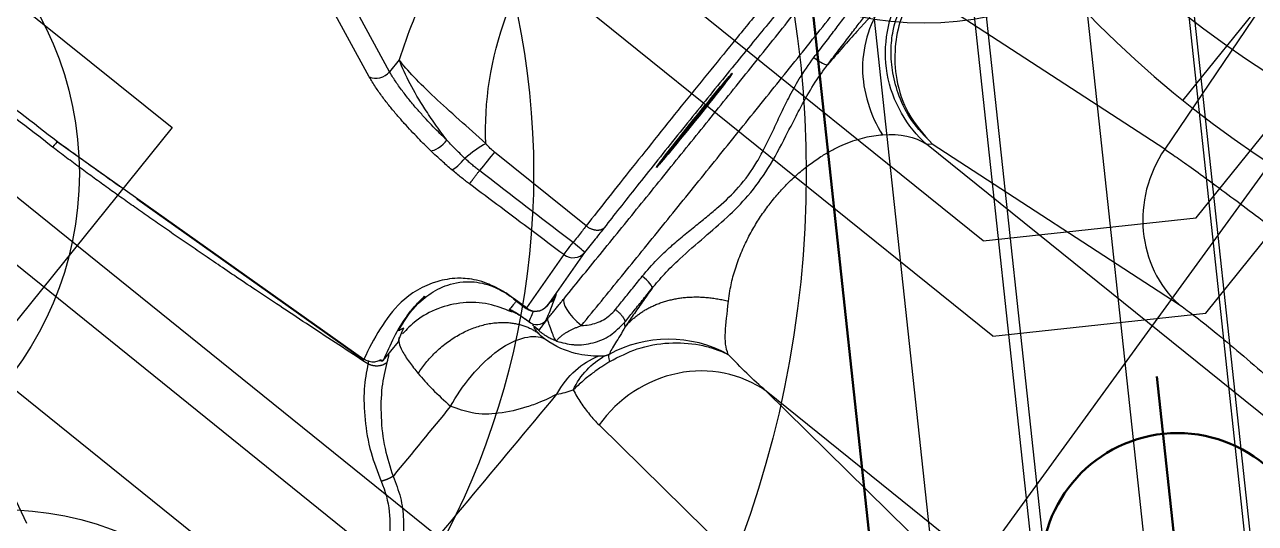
# Model space of a CAD drawing. Header units: millimetres. Extents: x 10462777 to 22643323, y 453826 to 1389191.
# Drawn here: x 11287500.73 to 11287541.37, y 584969.09 to 584985.56 of the extents above; entities that cross this region are included whole.
import ezdxf

# ---------------------------------------------------------------- set-up
doc = ezdxf.new("R2010")
doc.units = ezdxf.units.MM
doc.header["$LTSCALE"] = 200
doc.header["$MEASUREMENT"] = 0
for name, pattern in [('CENTER', [2, 1.25, -0.25, 0.25, -0.25]), ('HIDDEN', [3.75, 2.5, -1.25]), ('PHANTOM', [2.5, 1.25, -0.25, 0.25, -0.25, 0.25, -0.25])]:
    doc.linetypes.add(name, pattern=pattern)
doc.layers.get('0').update_dxf_attribs({"linetype": 'CONTINUOUS'})
for name, color, linetype in [('1', 1, 'CENTER'), ('CDQ2A50-25DC-A93L', 7, 'CONTINUOUS'), ('CENTER', 1, 'CONTINUOUS'), ('CL', 3, 'CONTINUOUS'), ('DR1433-A-002-023-000', 7, 'CONTINUOUS'), ('DR1438-001-002-000', 7, 'CONTINUOUS'), ('DR1501-002-005-002', 7, 'CONTINUOUS'), ('HIDDEN', 7, 'HIDDEN'), ('HL', 2, 'HIDDEN')]:
    doc.layers.add(name, color=color, linetype=linetype)
doc.layers.add('DR1431-08-005-000', color=7, linetype='CONTINUOUS', lineweight=50)
doc.layers.add('LAYOUT', color=8, linetype='CONTINUOUS', lineweight=25)

# ---------------------------------------------------------------- blocks, each defined once
blk = doc.blocks.new('A$C49261C9F')
at = {"layer": 'DR1438-001-002-000'}
blk.add_line((80, 27.561, 41.999), (80, 2.561, 41.999), dxfattribs=at)
blk = doc.blocks.new('A$C41627905')
at = {"layer": 'DR1438-001-002-000'}
blk.add_blockref('A$C49261C9F', (0, 0), dxfattribs=at)
blk = doc.blocks.new('A$C63343886')
at = {"layer": 'DR1438-001-002-000', "xscale": -1}
blk.add_blockref('A$C41627905', (454.734, 387.084, -41.999), dxfattribs=at)
blk = doc.blocks.new('A$C321A0869')
at = {"layer": '1', "color": 155, "linetype": 'Continuous'}
for p, q in [((103.921, 251.321), (108.003, 259.79)), ((122.503, 251.77), (125.911, 259.991)), ((123.053, 251.352), (126.461, 259.573)), ((114.369, 258.44), (115.124, 246.06)), ((114.549, 255.216), (115.108, 246.047)), ((123.556, 251.352), (123.053, 251.352)), ((123.156, 243.104), (123.156, 246.992)), ((115.496, 245.532), (116.29, 245.532)), ((119.774, 243.464), (119.792, 242.941)), ((119.809, 242.94), (119.792, 243.447)), ((121.958, 243.08), (119.809, 242.94)), ((119.792, 242.941), (119.809, 242.94)), ((122.444, 242.595), (120.295, 242.455)), ((120.295, 242.455), (120.794, 242.452)), ((120.646, 242.403), (120.794, 242.452)), ((128.116, 242.509), (126.116, 242.509)), ((128.116, 242.544), (128.116, 242.509)), ((128.116, 242.509), (130.116, 242.509)), ((121.372, 240.01), (121.476, 240.115)), ((137.119, 229.818), (136.133, 239.558)), ((118.309, 238.644), (117.273, 228.161)), ((132.31, 236.044), (132.438, 235.91)), ((132.31, 215.653), (132.31, 236.044)), ((132.438, 235.91), (133.419, 226.225)), ((122.638, 235.051), (121.602, 224.568)), ((122.638, 215.654), (122.638, 235.051)), ((146.226, 230.578), (137.119, 229.818))]:
    blk.add_line(p, q, dxfattribs=at)
blk.add_arc((120.295, 242.958), 0.503, 181.9319, 269.732, dxfattribs=at)
for centre, major_axis, ratio, start_param, end_param in [((122.988, 251.788), (-0.465, 0.193), 0.840907, 0.498329, 2.038897), ((122.547, 247.392), (-0.98, 0.226), 0.189557, 4.024984, 4.921857), ((115.61, 246.078), (0.502, 0.031), 0.092124, 2.878813, 3.141617), ((122.444, 243.098), (-0.503, -0.018), 0.001214, 0.261636, 1.604682), ((122.444, 243.098), (0.033, -0.502), 0.965941, 4.684311, 6.215689), ((122.444, 243.098), (0, -0.503), 0.0339, 0.017463, 1.570816), ((120.295, 242.958), (0.033, -0.502), 0.965941, 4.684311, 6.215689), ((119.908, 242.584), (-0.106, 0.388), 0.997822, 1.304169, 2.873854), ((120.646, 242.806), (-0.127, 0.382), 0.998478, 2.312751, 2.819629), ((119.91, 242.581), (-0.083, -0.394), 0.996405, 6.0569, 6.490677), ((119.929, 242.57), (-0.343, 0.21), 0.999791, 1.672901, 2.119949), ((120.851, 241.16), (0.007, 1.006), 0.347159, 0.01862, 1.57304), ((122.912, 240.617), (-0.001, 0.503), 0.231957, 3.195414, 4.712032), ((132.301, 240.738), (-0.012, 0.503), 0.186507, 1.566321, 3.088304), ((118.623, 234.875), (4.004, -0.396), 0.938232, 0.151692, 1.741606), ((137.434, 226.048), (4.004, 0.405), 0.940056, 1.554234, 2.987664)]:
    blk.add_ellipse(centre, major_axis=major_axis, ratio=ratio, start_param=start_param, end_param=end_param, dxfattribs=at)
at = {"layer": '1', "color": 155, "linetype": 'Continuous', "extrusion": (0, 0, -1)}
for start_param, end_param in [(0.000305, 1.570796), (3.141593, 6.283185), (1.570796, 3.141288)]:
    blk.add_ellipse((128.116, 242.509), major_axis=(-2, 0), ratio=0.017455, start_param=start_param, end_param=end_param, dxfattribs=at)
at = {"layer": '1', "color": 155, "linetype": 'Continuous'}
for points, degree, knots in [([(114.134, 258.457), (114.113, 259.488), (114.074, 261.435), (114.036, 263.362), (114.018, 264.27)], 3, [0, 0, 0, 0, 0.526385, 1, 1, 1, 1]), ([(114.369, 258.44), (114.347, 259.47), (114.304, 261.423), (114.263, 263.356), (114.243, 264.27)], 3, [0, 0, 0, 0, 0.524797, 1, 1, 1, 1]), ([(114.506, 255.924), (114.501, 256.01), (114.485, 256.284), (114.459, 256.742), (114.428, 257.3), (114.398, 257.863), (114.379, 258.246), (114.369, 258.44)], 3, [0, 0, 0, 0, 0.101663, 0.326247, 0.550831, 0.775416, 1, 1, 1, 1]), ([(122.477, 248.46), (122.479, 248.492), (122.491, 248.624), (122.515, 248.863), (122.553, 249.182), (122.601, 249.522), (122.66, 249.881), (122.733, 250.257), (122.823, 250.647), (122.93, 251.024), (123.011, 251.25), (123.053, 251.352)], 3, [0, 0, 0, 0, 0.026988, 0.111938, 0.205321, 0.308097, 0.421549, 0.547167, 0.686891, 0.84333, 1, 1, 1, 1]), ([(122.477, 248.46), (122.533, 248.673), (122.645, 249.097), (122.873, 249.818), (123.167, 250.634), (123.423, 251.106), (123.556, 251.352)], 3, [0, 0, 0, 0, 0.181714, 0.361542, 0.668021, 1, 1, 1, 1]), ([(123.202, 247.392), (123.238, 248.182), (123.277, 248.978), (123.377, 250.347), (123.446, 250.939), (123.556, 251.352)], 3, [0, 0, 0, 0, 0.5, 0.5, 1, 1, 1, 1]), ([(123.202, 247.392), (124.203, 248.272), (125.484, 249.033), (128.328, 249.988), (129.882, 250.161), (132.579, 249.771), (133.696, 249.223), (135.19, 247.741), (135.584, 246.814), (135.65, 245.834)], 3, [0, 0, 0, 0, 0.25, 0.25, 0.5, 0.5, 0.75, 0.75, 1, 1, 1, 1]), ([(119.792, 243.447), (119.782, 243.599), (119.764, 243.877), (119.691, 244.248), (119.59, 244.585), (119.407, 244.987), (119.09, 245.426), (118.39, 246.013), (117.035, 246.472), (115.867, 246.22), (115.124, 246.06)], 3, [0, 0, 0, 0, 0.024222, 0.044598, 0.069096, 0.101718, 0.167094, 0.268718, 0.534495, 1, 1, 1, 1]), ([(115.435, 245.615), (115.388, 245.64), (115.293, 245.692), (115.167, 245.843), (115.141, 245.979), (115.124, 246.06)], 3, [0, 0, 0, 0, 0.286132, 0.572683, 1, 1, 1, 1]), ([(115.089, 245.855), (114.847, 245.725), (114.351, 245.459), (113.588, 244.798), (112.882, 244.011), (112.513, 243.378), (112.342, 243.084)], 3, [0, 0, 0, 0, 0.248603, 0.51116, 0.772949, 1, 1, 1, 1]), ([(115.479, 245.532), (115.479, 245.541), (115.48, 245.559), (115.45, 245.597), (115.435, 245.615)], 3, [0, 0, 0, 0, 0.526326, 1, 1, 1, 1]), ([(117.719, 245.814), (117.518, 245.842), (116.771, 245.88), (116.034, 245.679), (115.496, 245.532)], 3, [0, 0, 0, 0, 0.26895, 1, 1, 1, 1]), ([(115.795, 245.549), (115.789, 245.542), (115.77, 245.527), (115.72, 245.495), (115.64, 245.454), (115.561, 245.419), (115.515, 245.399)], 3, [0, 0, 0, 0, 0.232214, 0.488143, 0.744071, 1, 1, 1, 1]), ([(116.419, 245.602), (116.37, 245.574), (116.273, 245.518), (116.128, 245.251), (115.996, 244.875), (115.919, 244.526), (115.884, 244.367)], 3, [0, 0, 0, 0, 0.250076, 0.500348, 0.771805, 1, 1, 1, 1]), ([(116.571, 245.751), (116.675, 245.773), (116.875, 245.809), (117.148, 245.838), (117.399, 245.848), (117.63, 245.842), (117.83, 245.825), (117.949, 245.808), (118.002, 245.799)], 3, [0, 0, 0, 0, 0.171321, 0.342641, 0.513962, 0.685282, 0.856603, 1, 1, 1, 1]), ([(116.571, 245.751), (116.691, 245.773), (116.92, 245.807), (117.234, 245.83), (117.522, 245.832), (117.785, 245.816), (117.944, 245.796), (118.019, 245.784)], 3, [0, 0, 0, 0, 0.201097, 0.402193, 0.60329, 0.804387, 1, 1, 1, 1]), ([(119.4, 243.242), (119.321, 243.499), (119.159, 244.024), (118.653, 244.704), (117.986, 245.226), (117.265, 245.529), (116.784, 245.576), (116.576, 245.591)], 3, [0, 0, 0, 0, 0.202889, 0.416222, 0.63221, 0.842478, 1, 1, 1, 1]), ([(117.139, 245.845), (117.381, 245.863), (117.831, 245.815), (118.516, 245.616), (119.085, 245.241), (119.48, 244.741), (119.687, 244.227), (119.763, 243.82), (119.787, 243.554), (119.791, 243.417), (119.791, 243.348)], 3, [0, 0, 0, 0, 0.296494, 0.526122, 0.741357, 0.86778, 0.933922, 0.966829, 0.983319, 1, 1, 1, 1]), ([(115.515, 245.399), (115.27, 245.281), (114.769, 245.04), (113.994, 244.44), (113.275, 243.729), (112.894, 243.148), (112.718, 242.88)], 3, [0, 0, 0, 0, 0.251112, 0.515047, 0.776093, 1, 1, 1, 1]), ([(115.884, 244.367), (115.864, 244.258), (115.823, 244.04), (115.756, 243.551), (115.729, 243.132), (115.711, 242.853)], 3, [0, 0, 0, 0, 0.249858, 0.499983, 1, 1, 1, 1]), ([(112.342, 243.084), (112.019, 242.457), (111.515, 241.967), (110.317, 241.286), (109.628, 241.086), (108.911, 240.962)], 3, [0, 0, 0, 0, 0.5, 0.5, 1, 1, 1, 1]), ([(119.779, 243.342), (119.747, 243.342), (119.634, 243.342), (119.516, 243.342), (119.429, 243.342)], 3, [0, 0, 0, 0, 0.285384, 1, 1, 1, 1]), ([(123.156, 243.104), (123.138, 243.104), (123.061, 243.102), (122.909, 243.1), (122.692, 243.098), (122.539, 243.098), (122.462, 243.098), (122.461, 243.098)], 3, [0, 0, 0, 0, 0.094752, 0.395036, 0.694761, 0.994476, 1, 1, 1, 1]), ([(135.65, 243.018), (135.606, 243.025), (135.52, 243.039), (135.136, 243.058), (134.617, 243.075), (133.987, 243.09), (133.289, 243.102), (132.554, 243.112), (131.811, 243.119), (130.484, 243.13), (128.377, 243.137), (125.511, 243.131), (123.946, 243.113), (123.156, 243.104)], 3, [0, 0, 0, 0, 0.077293, 0.150401, 0.219337, 0.284093, 0.34467, 0.401065, 0.453279, 0.501308, 0.664235, 0.830466, 1, 1, 1, 1]), ([(112.717, 242.88), (112.594, 242.663), (112.345, 242.228), (111.829, 241.694), (111, 241.093), (110.045, 240.719), (109.277, 240.562), (109.057, 240.517)], 3, [0, 0, 0, 0, 0.164079, 0.329193, 0.498103, 0.855921, 1, 1, 1, 1]), ([(115.711, 242.853), (116.445, 242.985), (117.406, 242.987), (118.884, 242.578), (119.316, 242.19), (119.396, 241.836)], 3, [0, 0, 0, 0, 0.5, 0.5, 1, 1, 1, 1]), ([(118.225, 240.366), (118.038, 240.452), (117.723, 240.598), (117.14, 240.949), (116.551, 241.411), (115.982, 242.066), (115.794, 242.611), (115.711, 242.854)], 3, [0, 0, 0, 0, 0.193806, 0.326914, 0.597095, 0.821193, 1, 1, 1, 1]), ([(119.507, 242.584), (119.596, 242.608), (119.721, 242.643), (119.842, 242.679), (119.879, 242.69)], 3, [0, 0, 0, 0, 0.689149, 1, 1, 1, 1]), ([(119.43, 242.224), (119.434, 242.248), (119.443, 242.293), (119.46, 242.337), (119.476, 242.337), (119.486, 242.337)], 3, [0, 0, 0, 0, 0.274607, 0.572651, 1, 1, 1, 1]), ([(119.495, 242.154), (119.496, 242.178), (119.499, 242.23), (119.5, 242.297), (119.501, 242.333)], 3, [0, 0, 0, 0, 0.462687, 1, 1, 1, 1]), ([(120.056, 240.091), (119.934, 240.251), (119.785, 240.46), (119.53, 241.018), (119.412, 241.37), (119.396, 241.836)], 3, [0, 0, 0, 0, 0.5, 0.5, 1, 1, 1, 1]), ([(119.485, 242.151), (119.497, 242.155), (119.632, 242.159), (119.69, 242.161), (119.788, 242.163), (119.819, 242.164), (119.88, 242.166), (119.947, 242.167), (119.978, 242.168)], 2, [0, 0, 0, 0.5, 0.5, 0.75, 0.75, 0.875, 0.875, 1, 1, 1]), ([(119.929, 242.168), (119.734, 242.163), (119.665, 242.161), (119.547, 242.157), (119.495, 242.154)], 2, [0, 0, 0, 0.5, 0.5, 1, 1, 1]), ([(119.581, 241.476), (119.59, 241.516), (119.607, 241.6), (119.74, 241.808), (119.85, 242.006), (119.939, 242.14), (119.965, 242.159), (119.978, 242.168)], 3, [0, 0, 0, 0, 0.183346, 0.388593, 0.642443, 0.828075, 1, 1, 1, 1]), ([(119.581, 241.476), (119.582, 241.476), (119.583, 241.481), (119.597, 241.488), (119.641, 241.489), (119.709, 241.482), (119.797, 241.466), (119.898, 241.441), (120.001, 241.408), (120.101, 241.37), (120.195, 241.328), (120.285, 241.282), (120.377, 241.232), (120.449, 241.19), (120.493, 241.165), (120.502, 241.16)], 3, [0, 0, 0, 0, 0.012537, 0.117886, 0.223447, 0.32978, 0.437729, 0.542233, 0.635813, 0.718463, 0.792113, 0.857908, 0.920039, 0.983129, 1, 1, 1, 1]), ([(120.502, 241.16), (121.195, 241.156), (122.582, 241.148), (124.738, 241.141), (126.921, 241.137), (129.119, 241.137), (131.304, 241.141), (133.462, 241.148), (134.852, 241.155), (135.547, 241.159)], 3, [0, 0, 0, 0, 0.142909, 0.285792, 0.428662, 0.571517, 0.714357, 0.85718, 1, 1, 1, 1]), ([(119.846, 240.966), (119.852, 240.956), (119.975, 240.778), (120.284, 240.48), (120.84, 240.175), (121.26, 240.136), (121.476, 240.115)], 3, [0, 0, 0, 0, 0.018504, 0.337846, 0.659315, 1, 1, 1, 1]), ([(123.029, 240.617), (123.275, 240.61), (123.729, 240.596), (124.364, 240.506), (124.927, 240.401), (125.442, 240.29), (125.929, 240.183), (126.544, 240.059), (127.347, 239.951), (128.195, 240.002), (128.916, 240.139), (129.484, 240.274), (130.06, 240.417), (130.68, 240.557), (131.399, 240.689), (131.922, 240.72), (132.207, 240.738)], 3, [0, 0, 0, 0, 0.080725, 0.148995, 0.208367, 0.266347, 0.319067, 0.36904, 0.467913, 0.577834, 0.63918, 0.702779, 0.764647, 0.82981, 0.9073, 1, 1, 1, 1]), ([(118.225, 240.366), (118.295, 240.308), (118.431, 240.197), (118.593, 240.09), (118.672, 240.038)], 3, [0, 0, 0, 0, 0.51284, 1, 1, 1, 1]), ([(122.919, 240.115), (123.126, 240.111), (123.569, 240.101), (124.373, 240.004), (125.29, 239.837), (126.299, 239.649), (127.329, 239.54), (128.445, 239.596), (129.405, 239.784), (130.193, 239.953), (130.855, 240.084), (131.562, 240.198), (132.073, 240.224), (132.308, 240.235)], 3, [0, 0, 0, 0, 0.066143, 0.141795, 0.256863, 0.361252, 0.46566, 0.583208, 0.712167, 0.773874, 0.837655, 0.925215, 1, 1, 1, 1]), ([(135.048, 240.07), (134.661, 240.106), (133.951, 240.171), (132.822, 240.215), (132.308, 240.235)], 3, [0, 0, 0, 0, 0.544753, 1, 1, 1, 1]), ([(120.167, 239.683), (120.064, 239.718), (119.844, 239.795), (119.488, 239.893), (119.086, 239.983), (118.816, 240.019), (118.672, 240.038)], 3, [0, 0, 0, 0, 0.202391, 0.434547, 0.698637, 1, 1, 1, 1]), ([(120.204, 239.928), (120.19, 239.941), (120.155, 239.975), (120.106, 240.029), (120.072, 240.07), (120.056, 240.091)], 3, [0, 0, 0, 0, 0.246048, 0.63166, 1, 1, 1, 1]), ([(121.372, 240.01), (121.259, 239.991), (121.025, 239.951), (120.743, 239.923), (120.5, 239.895), (120.388, 239.865), (120.33, 239.85)], 3, [0, 0, 0, 0, 0.226451, 0.46798, 0.725498, 1, 1, 1, 1]), ([(135.048, 240.07), (134.336, 240.043), (133.568, 239.769), (132.331, 238.773), (131.878, 238.071), (131.643, 237.371)], 3, [0, 0, 0, 0, 0.5, 0.5, 1, 1, 1, 1]), ([(132.31, 236.044), (132.349, 236.881), (132.688, 237.81), (133.935, 239.227), (134.814, 239.68), (135.64, 239.825)], 3, [0, 0, 0, 0, 0.5, 0.5, 1, 1, 1, 1]), ([(120.167, 239.683), (120.47, 239.549), (121.1, 239.27), (121.885, 238.584), (122.377, 237.889), (122.661, 237.28), (122.751, 236.96), (122.8, 236.787)], 3, [0, 0, 0, 0, 0.240342, 0.499543, 0.749438, 0.864553, 1, 1, 1, 1]), ([(135.817, 239.514), (135.544, 239.453), (134.958, 239.321), (134.101, 238.867), (133.296, 238.153), (132.639, 237.142), (132.507, 236.334), (132.438, 235.91)], 3, [0, 0, 0, 0, 0.153861, 0.330831, 0.530874, 0.753948, 1, 1, 1, 1]), ([(133.992, 238.9), (134.163, 239.034), (134.716, 239.394), (135.353, 239.568), (135.779, 239.685)], 3, [0, 0, 0, 0, 0.329252, 1, 1, 1, 1]), ([(124.171, 237.884), (124.266, 237.946), (124.509, 238.091), (124.941, 238.303), (125.461, 238.5), (125.993, 238.65), (126.508, 238.752), (127.004, 238.814), (127.486, 238.842), (127.964, 238.838), (128.45, 238.803), (128.946, 238.731), (129.423, 238.623), (129.854, 238.491), (130.232, 238.344), (130.569, 238.183), (130.874, 238.008), (131.147, 237.822), (131.39, 237.625), (131.548, 237.473), (131.629, 237.387), (131.643, 237.371)], 3, [0, 0, 0, 0, 0.050206, 0.121697, 0.192061, 0.254502, 0.311173, 0.362686, 0.411648, 0.460199, 0.510527, 0.564911, 0.622823, 0.677664, 0.728627, 0.780086, 0.832024, 0.883516, 0.935268, 0.988244, 1, 1, 1, 1]), ([(132.438, 235.91), (132.48, 236.249), (132.558, 236.889), (132.94, 237.725), (133.418, 238.386), (133.794, 238.746), (133.992, 238.9)], 3, [0, 0, 0, 0, 0.295105, 0.556728, 0.784817, 1, 1, 1, 1]), ([(137.119, 229.818), (137.132, 229.665), (137.157, 229.358), (137.197, 228.685), (137.238, 227.863), (137.277, 226.909), (137.315, 225.842), (137.348, 224.713), (137.38, 223.501), (137.397, 222.679), (137.406, 222.25)], 3, [0, 0, 0, 0, 0.12227, 0.246247, 0.371943, 0.499371, 0.621613, 0.749499, 0.869315, 1, 1, 1, 1])]:
    blk.add_open_spline(points, degree=degree, knots=knots, dxfattribs=at)
for points, degree in [([(115.072, 245.983), (115.033, 246.376), (114.957, 247.147), (114.847, 248.287), (114.75, 249.339), (114.663, 250.295), (114.59, 251.136), (114.529, 251.867), (114.475, 252.528), (114.426, 253.156), (114.379, 253.787), (114.335, 254.414), (114.294, 255.021), (114.257, 255.608), (114.224, 256.18), (114.195, 256.744), (114.169, 257.307), (114.148, 257.874), (114.138, 258.262), (114.134, 258.457)], 3), ([(114.369, 258.44), (114.329, 258.447), (114.249, 258.453), (114.134, 258.457)], 3), ([(138.274, 248.447), (138.247, 248.725), (138.123, 249.258), (137.736, 249.996), (137.17, 250.651), (136.447, 251.219), (135.592, 251.693), (134.628, 252.074), (133.573, 252.36), (132.444, 252.554), (131.257, 252.658), (130.022, 252.671), (128.75, 252.594), (127.453, 252.426), (126.143, 252.166), (124.831, 251.812), (123.978, 251.516), (123.556, 251.352)], 3), ([(121.873, 248.657), (121.881, 248.75), (121.9, 248.941), (121.934, 249.244), (121.976, 249.565), (122.027, 249.903), (122.088, 250.258), (122.163, 250.628), (122.253, 251.01), (122.362, 251.396), (122.453, 251.65), (122.503, 251.77)], 3), ([(121.819, 247.718), (121.82, 247.788), (121.825, 247.933), (121.836, 248.16), (121.852, 248.4), (121.866, 248.57), (121.873, 248.657)], 3), ([(121.873, 248.657), (121.932, 248.557), (122.249, 248.453), (122.477, 248.46)], 3), ([(122.385, 247.621), (122.39, 247.682), (122.4, 247.808), (122.42, 248.01), (122.445, 248.226), (122.465, 248.38), (122.477, 248.46)], 3), ([(121.821, 246.974), (121.819, 247.026), (121.816, 247.136), (121.814, 247.312), (121.814, 247.505), (121.817, 247.645), (121.819, 247.718)], 3), ([(121.819, 247.718), (121.878, 247.666), (122.167, 247.618), (122.385, 247.621)], 3), ([(122.369, 246.992), (122.368, 247.034), (122.366, 247.124), (122.368, 247.272), (122.373, 247.436), (122.38, 247.557), (122.385, 247.621)], 3), ([(123.156, 246.992), (123.156, 247.048), (123.164, 247.17), (123.186, 247.315), (123.202, 247.392)], 3), ([(121.958, 243.08), (121.943, 243.518), (121.912, 244.39), (121.866, 245.688), (121.836, 246.546), (121.821, 246.974)], 3), ([(122.461, 243.098), (122.451, 243.536), (122.43, 244.407), (122.399, 245.705), (122.379, 246.564), (122.369, 246.992)], 3), ([(123.156, 246.992), (122.943, 246.992), (122.65, 246.992), (122.369, 246.992)], 3), ([(115.089, 245.855), (115.085, 245.876), (115.079, 245.919), (115.074, 245.962), (115.072, 245.983)], 3), ([(115.191, 245.914), (115.163, 245.895), (115.128, 245.876), (115.089, 245.855)], 3), ([(115.417, 245.622), (115.438, 245.591), (115.458, 245.562), (115.479, 245.532)], 3), ([(115.479, 245.532), (115.485, 245.532), (115.49, 245.532), (115.496, 245.532)], 3), ([(116.29, 245.532), (116.444, 245.588), (116.597, 245.637), (116.751, 245.679)], 3), ([(116.751, 245.679), (116.731, 245.688), (116.691, 245.705), (116.631, 245.729), (116.591, 245.744), (116.571, 245.751)], 3), ([(119.4, 243.242), (119.402, 243.276), (119.407, 243.326), (119.42, 243.342), (119.429, 243.342)], 3), ([(119.513, 242.525), (119.509, 242.585), (119.501, 242.705), (119.486, 242.875), (119.468, 243.028), (119.447, 243.149), (119.424, 243.226), (119.408, 243.243), (119.4, 243.242)], 3), ([(119.507, 242.584), (119.504, 242.642), (119.496, 242.758), (119.483, 242.928), (119.468, 243.089), (119.45, 243.232), (119.436, 243.309), (119.429, 243.342)], 3), ([(115.711, 242.854), (114.713, 242.863), (113.715, 242.871), (112.717, 242.88)], 3), ([(119.501, 242.429), (119.481, 242.193)], 1), ([(119.513, 242.525), (119.509, 242.536), (119.503, 242.555), (119.505, 242.574), (119.507, 242.584)], 3), ([(119.908, 242.181), (119.997, 242.206), (120.17, 242.254), (120.416, 242.328), (120.571, 242.378), (120.646, 242.403)], 3), ([(123.487, 242.602), (123.415, 242.6), (123.263, 242.599), (123.004, 242.596), (122.728, 242.595), (122.54, 242.595), (122.444, 242.595)], 3), ([(135.148, 242.515), (135.13, 242.521), (135.044, 242.533), (134.76, 242.551), (134.327, 242.568), (133.754, 242.583), (133.057, 242.597), (132.249, 242.609), (131.35, 242.619), (130.378, 242.626), (129.356, 242.63), (128.306, 242.632), (127.252, 242.631), (126.216, 242.628), (125.223, 242.621), (124.298, 242.613), (123.748, 242.606), (123.487, 242.602)], 3), ([(119.396, 241.836), (119.392, 241.932), (119.398, 242.021), (119.409, 242.094)], 3), ([(119.409, 242.094), (119.416, 242.14), (119.423, 242.186), (119.43, 242.224)], 3), ([(119.581, 241.476), (119.576, 241.493), (119.565, 241.527), (119.55, 241.578), (119.535, 241.638), (119.52, 241.706), (119.507, 241.782), (119.495, 241.865), (119.487, 241.955), (119.483, 242.051), (119.484, 242.117), (119.485, 242.151)], 3), ([(119.485, 242.151), (119.487, 242.151), (119.49, 242.152), (119.493, 242.153), (119.495, 242.154)], 3), ([(119.91, 242.179), (119.908, 242.179), (119.905, 242.18), (119.907, 242.181), (119.908, 242.181)], 3), ([(119.929, 242.168), (119.93, 242.17), (119.928, 242.174), (119.918, 242.177), (119.91, 242.179)], 3), ([(119.978, 242.168), (120.039, 242.168), (120.157, 242.168), (120.316, 242.168), (120.46, 242.168), (120.593, 242.167), (120.723, 242.167), (120.809, 242.166), (120.851, 242.166)], 3), ([(120.851, 242.166), (121.505, 242.162), (122.831, 242.154), (124.885, 242.147), (126.973, 242.143), (129.073, 242.143), (131.162, 242.146), (133.221, 242.154), (134.55, 242.161), (135.206, 242.165)], 3), ([(119.581, 241.476), (119.661, 241.3), (119.74, 241.123), (119.846, 240.966)], 3), ([(120.502, 241.16), (120.556, 241.094), (120.673, 240.972), (120.878, 240.822), (121.101, 240.71), (121.348, 240.636), (121.526, 240.618), (121.618, 240.618)], 3), ([(121.618, 240.618), (121.757, 240.617), (122.047, 240.617), (122.517, 240.617), (122.854, 240.617), (123.029, 240.617)], 3), ([(132.207, 240.738), (132.416, 240.743), (132.814, 240.753), (133.357, 240.767), (133.846, 240.781), (134.28, 240.794), (134.535, 240.802), (134.654, 240.806)], 3), ([(109.057, 240.517), (112.113, 240.467), (115.169, 240.416), (118.225, 240.366)], 3), ([(118.225, 240.366), (118.913, 240.505), (119.58, 240.365), (120.056, 240.091)], 3), ([(132.308, 240.235), (132.521, 240.241), (132.929, 240.251), (133.484, 240.265), (133.984, 240.279), (134.429, 240.292), (134.689, 240.3), (134.811, 240.303)], 3), ([(118.672, 240.038), (118.607, 239.885), (118.494, 239.578), (118.372, 239.113), (118.324, 238.801), (118.309, 238.644)], 3), ([(118.672, 240.038), (119.195, 240.164), (119.749, 240.122), (120.204, 239.928)], 3), ([(120.167, 239.683), (120.238, 239.785), (120.294, 239.841), (120.33, 239.85)], 3), ([(120.33, 239.85), (120.321, 239.853), (120.304, 239.861), (120.284, 239.871), (120.267, 239.881), (120.252, 239.89), (120.239, 239.9), (120.226, 239.909), (120.215, 239.918), (120.208, 239.925), (120.204, 239.928)], 3), ([(122.8, 236.787), (122.561, 238.147), (121.593, 239.347), (120.33, 239.85)], 3), ([(122.919, 240.115), (122.726, 240.104), (122.356, 240.082), (121.84, 240.046), (121.524, 240.022), (121.372, 240.01)], 3), ([(121.476, 240.115), (121.618, 240.115), (121.915, 240.115), (122.395, 240.114), (122.74, 240.115), (122.919, 240.115)], 3), ([(122.8, 236.787), (123.016, 237.193), (123.484, 237.441), (124.171, 237.884)], 3), ([(131.643, 237.371), (132.047, 236.929), (132.261, 236.518), (132.31, 236.044)], 3), ([(122.638, 235.051), (122.66, 235.629), (122.714, 236.208), (122.8, 236.787)], 3), ([(133.419, 226.225), (133.447, 225.946), (133.473, 224.896), (133.427, 223.25), (133.391, 222.426)], 3)]:
    blk.add_open_spline(points, degree=degree, dxfattribs=at)
for points, weights in [([(121.821, 246.974), (121.889, 246.975), (122.108, 246.982), (122.369, 246.992)], [1.13319327152, 0.950764818223, 0.955734010051, 1.148100847]), ([(115.515, 245.399), (115.31, 245.427), (115.141, 245.608), (115.089, 245.855)], [1.13377607212, 0.955402585072, 0.955407976122, 1.13379224527]), ([(115.884, 244.367), (117.819, 244.57), (119.342, 243.588), (119.409, 242.094)], [1.20670435222, 0.931098593681, 0.93109854926, 1.20670421896]), ([(112.717, 242.88), (112.584, 242.928), (112.451, 243.001), (112.342, 243.084)], [1.01988768375, 0.97767121131, 1.0026658292, 1.09487153742]), ([(123.487, 242.602), (123.295, 242.605), (123.159, 242.813), (123.156, 243.104)], [1.16840952779, 0.943863594086, 0.943863490738, 1.16840921774]), ([(121.618, 240.618), (121.618, 240.336), (121.56, 240.131), (121.476, 240.115)], [1.15875232048, 0.947082544613, 0.947082559839, 1.15875236616]), ([(121.372, 240.01), (122.558, 239.978), (123.58, 239.189), (124.171, 237.884)], [1.05435092608, 0.969925491101, 0.983856072092, 1.09614266906])]:
    blk.add_rational_spline(points, weights, degree=3, dxfattribs=at)
blk = doc.blocks.new('A$C3D036A4C')
at = {"layer": 'DR1501-002-005-002'}
for p, q in [((0, 5), (0, 85)), ((5, 0), (0, 5)), ((5, 0), (95, 0))]:
    blk.add_line(p, q, dxfattribs=at)
blk = doc.blocks.new('A$C148D47CC')
at = {"layer": 'DR1501-002-005-002'}
for p, q in [((0, 0), (0, 20)), ((0, 20), (175, 20))]:
    blk.add_line(p, q, dxfattribs=at)
blk = doc.blocks.new('A$C4F800965')
at = {"layer": 'CL'}
blk.add_line((35, 70), (35, 0), dxfattribs=at)
blk.add_circle((35, 35), 26, dxfattribs=at)
at = {"layer": 'DR1501-002-005-002'}
blk.add_circle((35, 35), 35, dxfattribs=at)
at = {"layer": 'HL'}
blk.add_circle((35, 35), 11, dxfattribs=at)
blk = doc.blocks.new('A$C59BF75ED')
at = {"layer": 'DR1501-002-005-002'}
blk.add_circle((50, 15), 10.75, dxfattribs=at)
for name, p in [('A$C3D036A4C', (30, 0)), ('A$C4F800965', (0, 10)), ('A$C148D47CC', (25, 35))]:
    blk.add_blockref(name, p, dxfattribs=at)
blk = doc.blocks.new('A$C01323151')
at = {"layer": 'DR1501-002-005-002', "xscale": -1, "rotation": 270}
blk.add_blockref('A$C59BF75ED', (160.15, 152.367), dxfattribs=at)
blk = doc.blocks.new('A$C6B1410A9')
at = {"layer": 'DR1501-002-005-002', "xscale": -1, "rotation": 270}
blk.add_blockref('A$C59BF75ED', (145.06, 152.004), dxfattribs=at)
at = {"layer": 'DR1501-002-005-002', "rotation": 90.00000000000004}
blk.add_blockref('A$C59BF75ED', (124.4, 149.992), dxfattribs=at)
blk = doc.blocks.new('CDQ2A50-25-S')
at = {"layer": 'CDQ2A50-25DC-A93L', "ltscale": 10}
for p, q in [((-32, 65.5), (-32, 0)), ((-28.723, 0), (-28.723, 65.5)), ((-21.5, 0), (-21.5, 65.5))]:
    blk.add_line(p, q, dxfattribs=at)
at = {"layer": 'CENTER', "ltscale": 10}
blk.add_line((-25, -3), (-25, 68.5), dxfattribs=at)
at = {"layer": 'HIDDEN', "ltscale": 10}
for p, q in [((-28.323, 0), (-28.323, 65.5)), ((-21.677, 0), (-21.677, 65.5))]:
    blk.add_line(p, q, dxfattribs=at)
blk = doc.blocks.new('A$C7C8F32CC')
at = {"layer": 'DR1431-08-005-000', "ltscale": 10}
blk.add_line((6.5, 159, 41.999), (6.5, 102, 41.999), dxfattribs=at)
at = {"layer": 'DR1431-08-005-000', "color": 1, "linetype": 'CENTER', "ltscale": 0.5}
blk.add_line((16.5, 154.406, 41.999), (16.5, 141.594, 41.999), dxfattribs=at)
at = {"layer": 'DR1431-08-005-000', "ltscale": 10}
blk.add_circle((16.5, 148, 41.999), 4.5, dxfattribs=at)
at = {"layer": 'DR1433-A-002-023-000'}
blk.add_blockref('CDQ2A50-25-S', (40.5, 102, 41.999), dxfattribs=at)
blk = doc.blocks.new('A$C5CB33DE0')
at = {"layer": 'DR1433-A-002-023-000', "ltscale": 0.5, "xscale": -1, "rotation": 180}
blk.add_blockref('A$C7C8F32CC', (0, 170.5), dxfattribs=at)
blk = doc.blocks.new('A$C256B494F')
at = {"layer": 'DR1501-002-005-002'}
for name, p, rotation in [('A$C5CB33DE0', (186.894, 170.537, -52.027), 314.9999999999999), ('A$C59BF75ED', (230, 264.787, -10.028), 180)]:
    blk.add_blockref(name, p, dxfattribs=dict(at, rotation=rotation))
blk = doc.blocks.new('A$C1F8A417F')
at = {"ltscale": 10}
blk.add_blockref('A$C63343886', (1434.042, 317.244), dxfattribs=at)
for name, p in [('A$C256B494F', (1576.882, 789.024, 10.028)), ('A$C6B1410A9', (1650.716, 788.607)), ('A$C01323151', (1633.375, 786.022))]:
    blk.add_blockref(name, p, dxfattribs=at)
at = {"layer": 'DR1501-002-005-002'}
blk.add_blockref('A$C321A0869', (1664.775, 743.024), dxfattribs=at)
blk = doc.blocks.new('A$C7DA30AB0')
at = {"layer": 'LAYOUT', "color": 6, "linetype": 'PHANTOM'}
blk.add_circle((3030.448, 3025.987, 0), 2693.021, dxfattribs=at)

msp = doc.modelspace()

# ---------------------------------------------------------------- block references
at = {"ltscale": 10, "rotation": 324.019764306913}
msp.add_blockref('A$C1F8A417F', (11285651.31599, 585455.73383), dxfattribs=at)

# ---------------------------------------------------------------- next in the draw order: block references
at = {"ltscale": 10, "rotation": 51.1429793073033}
msp.add_blockref('A$C1F8A417F', (11287165.47006, 582967.95012), dxfattribs=at)

# ---------------------------------------------------------------- next in the draw order: block references
at = {"ltscale": 10}
msp.add_blockref('A$C7DA30AB0', (11285684.40366, 580408.4363), dxfattribs=at)

doc.saveas('drawing.dxf')
